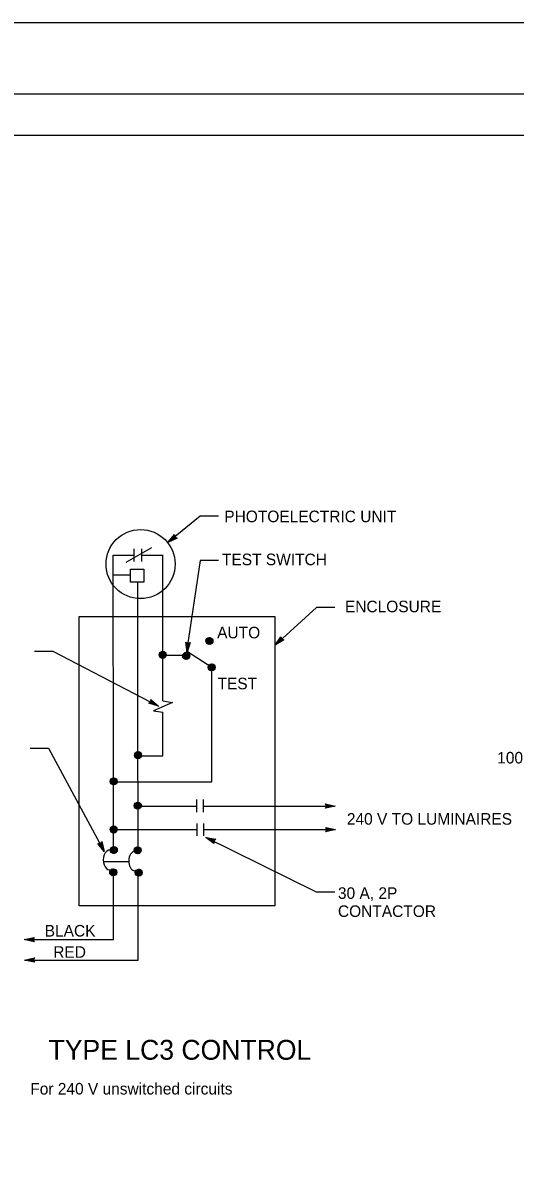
# Model space of a CAD drawing. Extents: x -894 to 866, y -472 to 714.
# Drawn here: x 39 to 337, y 23 to 714 of the extents above; entities that cross this region are included whole.
import ezdxf

# ---------------------------------------------------------------- set-up
doc = ezdxf.new("R2010")
doc.units = 0
for name, color, linetype in [('56 Stage 3 Anno', 7, 'Continuous'), ('57 Undefined', 7, 'Continuous'), ('60 Nongeo Data', 7, 'Continuous'), ('border_PLOTTING-ELEMENTS', 7, 'Continuous'), ('border_rw_22x34_Cut_Lines', 7, 'Continuous'), ('border_SHEET', 7, 'Continuous')]:
    doc.layers.add(name, color=color, linetype=linetype)

msp = doc.modelspace()

# ---------------------------------------------------------------- linework, layer by layer
at = {"layer": '56 Stage 3 Anno'}
for p, q in [((126.96, 399.23), (130.85, 403.99)), ((132.5, 401.89), (126.96, 399.23)), ((128.05, 400.1), (130.89, 403.56)), ((132.11, 402.04), (128.05, 400.08)), ((129.13, 400.94), (130.96, 403.18)), ((131.71, 402.18), (129.13, 400.94)), ((130.22, 401.79), (131, 402.75)), ((131.35, 402.34), (130.22, 401.79)), ((130.85, 403.99), (130.85, 403.99)), ((130.85, 403.99), (131.04, 402.45)), ((131.04, 402.45), (132.5, 401.89)), ((132.5, 401.89), (132.5, 401.89)), ((126.96, 399.23), (126.96, 399.23)), ((138.51, 332.81), (137.69, 338.9)), ((137.69, 338.9), (137.69, 338.9)), ((137.69, 338.9), (138.95, 337.99)), ((138.62, 334.19), (138.03, 338.64)), ((138.75, 335.56), (138.36, 338.43)), ((140.35, 338.67), (138.51, 332.81)), ((139.98, 338.49), (138.63, 334.18)), ((138.95, 337.99), (140.35, 338.67)), ((140.35, 338.67), (140.35, 338.67)), ((191.69, 337.12), (195.19, 342.18)), ((197, 340.22), (191.69, 337.12)), ((196.6, 340.33), (192.7, 338.06)), ((192.71, 338.07), (195.26, 341.75)), ((193.72, 339), (195.36, 341.38)), ((196.18, 340.44), (193.72, 339)), ((194.73, 339.94), (195.43, 340.95)), ((195.82, 340.57), (194.73, 339.94)), ((195.19, 342.18), (195.19, 342.18)), ((195.19, 342.18), (195.5, 340.66)), ((195.5, 340.66), (197, 340.22)), ((197, 340.22), (197, 340.22)), ((138.51, 332.81), (138.51, 332.81)), ((138.86, 336.94), (138.7, 338.16)), ((139.6, 338.29), (138.75, 335.56)), ((139.24, 338.14), (138.86, 336.94)), ((191.69, 337.12), (191.69, 337.12)), ((116.73, 302.71), (116.66, 304.27)), ((116.66, 304.27), (116.66, 304.27)), ((116.66, 304.27), (121.31, 300.25)), ((116.68, 303.85), (120.09, 300.9)), ((115.39, 301.92), (116.73, 302.71)), ((121.31, 300.25), (115.39, 301.92)), ((115.39, 301.92), (115.39, 301.92)), ((120.08, 300.9), (115.77, 302.12)), ((118.88, 301.56), (116.09, 302.34)), ((117.66, 302.21), (116.47, 302.55)), ((116.71, 303.43), (118.88, 301.56)), ((116.71, 303.04), (117.66, 302.21)), ((121.31, 300.25), (121.31, 300.25)), ((88.42, 212.32), (84.51, 217.06)), ((84.51, 217.06), (84.51, 217.06)), ((84.51, 217.06), (86.06, 216.95)), ((87.79, 213.56), (84.94, 217.01)), ((87.17, 214.78), (85.33, 217.01)), ((86.54, 216.01), (85.75, 216.97)), ((86.06, 216.95), (86.89, 218.27)), ((86.23, 217.23), (86.54, 216.01)), ((86.46, 217.55), (87.17, 214.78)), ((86.67, 217.92), (87.8, 213.55)), ((86.89, 218.27), (86.89, 218.27)), ((86.89, 218.27), (88.42, 212.32)), ((154.77, 217.16), (149.78, 220.76)), ((149.78, 220.76), (149.78, 220.76)), ((149.78, 220.76), (155.82, 219.62)), ((154.71, 217.57), (151.05, 220.21)), ((151.06, 220.21), (155.47, 219.38)), ((154.64, 218), (152.32, 219.67)), ((152.32, 219.67), (155.17, 219.13)), ((154.61, 218.38), (153.59, 219.12)), ((153.59, 219.12), (154.81, 218.89)), ((155.82, 219.62), (154.56, 218.71)), ((154.56, 218.71), (154.77, 217.16)), ((154.77, 217.16), (154.77, 217.16)), ((155.82, 219.62), (155.82, 219.62)), ((88.42, 212.32), (88.42, 212.32))]:
    msp.add_line(p, q, dxfattribs=at)
for points in [[(157.5, 415.2), (146.37, 415.2), (126.96, 399.23)], [(157.5, 388.22), (146.37, 388.22), (138.12, 332.95)], [(227.91, 359.81), (216.77, 359.81), (191.69, 337.12)], [(46.18, 333.39), (57.32, 333.39), (121.31, 300.25)], [(43.62, 274.83), (54.76, 274.83), (88.42, 212.32)], [(227.91, 187.64), (216.77, 187.64), (149.78, 220.76)]]:
    msp.add_lwpolyline(points, dxfattribs=at)
at = {"layer": '60 Nongeo Data'}
for p, q in [((101.74, 387.35), (117.15, 396.08)), ((106.46, 387.77), (106.46, 395.27)), ((111.16, 387.77), (111.16, 395.27)), ((93.83, 391.42), (106.38, 391.42)), ((94, 256.78), (93.88, 391.48)), ((111.12, 391.42), (123.98, 391.42)), ((123.89, 330.96), (123.89, 391.48)), ((93.97, 379.58), (104.33, 379.58)), ((108.8, 272.69), (108.73, 375.27)), ((149.92, 339.89), (151.76, 341.73)), ((149.92, 339.84), (152.26, 337.5)), ((149.95, 339.21), (152.45, 341.71)), ((149.97, 339.09), (151.5, 337.56)), ((150.06, 340.41), (152.83, 337.64)), ((150.13, 338.68), (152.98, 341.53)), ((150.31, 340.87), (153.28, 337.89)), ((150.4, 338.25), (153.4, 341.25)), ((150.65, 341.24), (153.65, 338.23)), ((150.77, 337.91), (153.75, 340.88)), ((151.07, 341.52), (153.93, 338.66)), ((151.22, 337.65), (154, 340.44)), ((151.6, 341.7), (154.12, 339.18)), ((151.78, 337.5), (154.15, 339.88)), ((152.27, 341.73), (154.15, 339.85)), ((152.53, 337.55), (154.1, 339.12)), ((121.66, 330.91), (124.05, 333.31)), ((121.69, 331.65), (123.32, 333.28)), ((121.75, 331.88), (124.45, 329.18)), ((121.81, 330.36), (124.61, 333.16)), ((121.98, 332.36), (124.92, 329.41)), ((122.07, 329.91), (125.06, 332.9)), ((122.3, 332.74), (125.31, 329.73)), ((122.42, 329.55), (125.42, 332.55)), ((122.71, 333.04), (125.61, 330.14)), ((122.85, 329.28), (125.69, 332.12)), ((123.2, 333.25), (125.82, 330.64)), ((123.39, 329.11), (125.86, 331.58)), ((123.84, 333.33), (125.89, 331.27)), ((124.82, 333.05), (125.62, 332.25)), ((135.84, 330.35), (138.2, 332.72)), ((135.89, 331.11), (137.44, 332.67)), ((135.98, 329.79), (138.76, 332.57)), ((136.16, 331.74), (139.1, 328.8)), ((136.24, 329.34), (139.22, 332.32)), ((136.48, 332.13), (139.48, 329.12)), ((136.58, 328.98), (139.58, 331.98)), ((136.88, 332.44), (139.79, 329.52)), ((137.01, 328.69), (139.86, 331.55)), ((137.37, 332.65), (140, 330.02)), ((138, 332.73), (140.08, 330.65)), ((153.37, 323.64), (138.77, 333.06)), ((138.95, 332.49), (139.83, 331.6)), ((121.64, 331.28), (123.85, 329.07)), ((121.78, 330.43), (123, 329.21)), ((123.89, 303.4), (123.89, 330.96)), ((124.08, 329.1), (125.88, 330.89)), ((125.86, 330.96), (135.85, 330.96)), ((135.83, 330.66), (138.01, 328.47)), ((135.93, 331.26), (138.62, 328.58)), ((135.98, 329.8), (137.15, 328.63)), ((137.53, 328.51), (140.04, 331.02)), ((138.22, 328.49), (140.07, 330.34)), ((151.24, 323.64), (153.36, 325.77)), ((151.33, 323.03), (153.98, 325.68)), ((151.44, 324.56), (152.45, 325.57)), ((151.49, 324.64), (154.36, 321.76)), ((151.54, 322.54), (154.47, 325.46)), ((151.78, 325.06), (154.78, 322.05)), ((151.86, 322.14), (154.87, 325.15)), ((152.15, 325.39), (155.11, 322.43)), ((152.25, 321.83), (155.18, 324.76)), ((152.62, 325.54), (152.56, 325.85)), ((152.61, 325.63), (155.36, 322.89)), ((153.19, 325.76), (155.49, 323.47)), ((153.98, 325.68), (155.4, 324.26)), ((151.25, 323.47), (153.19, 321.52)), ((151.29, 324.12), (153.85, 321.57)), ((151.78, 322.22), (151.96, 322.05)), ((152.74, 321.61), (155.4, 324.27)), ((153.35, 321.52), (155.5, 323.66)), ((153.4, 254.29), (153.4, 323.5)), ((154.25, 321.71), (155.31, 322.77)), ((123.89, 270.13), (123.89, 296.5)), ((106.71, 270.66), (108.97, 268.4)), ((106.74, 270.88), (108.49, 272.63)), ((106.74, 270.17), (109.19, 272.62)), ((106.82, 269.84), (108.16, 268.51)), ((106.84, 271.24), (109.56, 268.52)), ((106.91, 269.63), (109.73, 272.46)), ((107.07, 271.71), (110.03, 268.76)), ((107.17, 269.19), (110.17, 272.19)), ((107.4, 272.1), (110.41, 269.09)), ((107.53, 268.84), (110.52, 271.83)), ((107.81, 272.39), (110.7, 269.5)), ((107.98, 268.58), (110.79, 271.39)), ((108.32, 272.59), (110.9, 270)), ((108.52, 268.42), (110.94, 270.84)), ((108.96, 272.65), (110.96, 270.65)), ((109.24, 268.43), (110.93, 270.12)), ((110.04, 272.28), (110.59, 271.73)), ((111, 270.13), (123.89, 270.13)), ((108.83, 242.04), (108.81, 268.36)), ((91.99, 254.56), (94.23, 256.81)), ((92.11, 255.39), (93.41, 256.69)), ((92.11, 253.97), (94.82, 256.69)), ((92.15, 255.51), (94.94, 252.72)), ((92.35, 253.5), (95.3, 256.45)), ((92.41, 255.95), (95.39, 252.98)), ((92.67, 253.12), (95.68, 256.13)), ((92.76, 256.32), (95.76, 253.32)), ((93.08, 252.82), (95.98, 255.72)), ((93.19, 256.6), (96.03, 253.75)), ((93.72, 256.77), (96.21, 254.28)), ((94.41, 256.79), (96.23, 254.97)), ((92, 254.95), (94.38, 252.57)), ((92.04, 254.2), (93.65, 252.6)), ((93.58, 252.62), (96.18, 255.21)), ((94.03, 227.57), (94.01, 252.54)), ((94.22, 252.55), (96.24, 254.57)), ((95.27, 252.89), (95.92, 253.54)), ((96.19, 254.29), (153.4, 254.29)), ((106.62, 239.63), (109.05, 242.06)), ((106.63, 240.35), (108.34, 242.06)), ((106.78, 239.09), (109.6, 241.9)), ((107.76, 241.86), (110.62, 239)), ((108.28, 242.04), (110.81, 239.52)), ((108.96, 242.08), (110.84, 240.19)), ((144.34, 236.13), (144.34, 243.63)), ((148.34, 236.13), (148.34, 243.63)), ((106.61, 240.19), (108.95, 237.85)), ((106.66, 239.43), (108.19, 237.9)), ((106.75, 240.75), (109.52, 237.99)), ((107, 241.21), (109.97, 238.24)), ((107.05, 238.65), (110.04, 241.64)), ((107.34, 241.58), (110.34, 238.57)), ((107.4, 238.29), (110.39, 241.29)), ((107.84, 238.03), (110.66, 240.85)), ((108.38, 237.86), (110.83, 240.3)), ((108.85, 215.15), (108.83, 237.87)), ((109.09, 237.86), (110.82, 239.59)), ((110.88, 239.72), (144.35, 239.72)), ((148.48, 239.72), (228.09, 239.72)), ((222.89, 239.72), (222.09, 241.06)), ((222.09, 241.06), (222.09, 241.06)), ((222.09, 241.06), (228.09, 239.72)), ((228.09, 239.72), (222.09, 238.39)), ((222.09, 238.39), (222.89, 239.72)), ((222.09, 238.39), (222.09, 238.39)), ((222.3, 240.7), (226.71, 239.72)), ((226.69, 239.72), (222.32, 238.75)), ((225.32, 239.72), (222.5, 239.1)), ((222.54, 240.34), (225.32, 239.72)), ((222.71, 240), (223.94, 239.72)), ((223.94, 239.72), (222.73, 239.46)), ((228.09, 239.72), (228.09, 239.72)), ((144.57, 221.71), (144.57, 229.21)), ((148.57, 221.71), (148.57, 229.21)), ((92.03, 225.44), (94.08, 223.39)), ((92.05, 225.22), (94.45, 227.63)), ((92.08, 225.96), (93.72, 227.6)), ((92.1, 226.08), (94.72, 223.47)), ((92.2, 224.67), (95, 227.47)), ((92.31, 226.58), (95.22, 223.67)), ((92.31, 224.46), (93.09, 223.67)), ((92.47, 224.23), (95.45, 227.21)), ((92.62, 226.98), (95.62, 223.97)), ((92.82, 223.87), (95.81, 226.86)), ((93, 227.3), (95.95, 224.36)), ((93.25, 223.59), (96.08, 226.43)), ((93.48, 227.54), (96.18, 224.84)), ((93.79, 223.42), (96.25, 225.89)), ((94.04, 215.23), (94.03, 223.49)), ((94.07, 227.65), (96.29, 225.43)), ((94.48, 223.41), (96.27, 225.2)), ((94.91, 227.51), (96.15, 226.28)), ((96.17, 225.47), (144.63, 225.47)), ((148.59, 225.47), (228.32, 225.47)), ((223.12, 225.47), (222.32, 226.81)), ((222.32, 226.81), (222.32, 226.81)), ((222.32, 226.81), (228.32, 225.47)), ((228.32, 225.47), (222.32, 224.14)), ((222.32, 224.14), (223.12, 225.47)), ((222.32, 224.14), (222.32, 224.14)), ((222.54, 226.45), (226.94, 225.47)), ((226.93, 225.46), (222.56, 224.5)), ((225.56, 225.47), (222.74, 224.84)), ((222.77, 226.09), (225.56, 225.47)), ((222.95, 225.75), (224.18, 225.47)), ((224.18, 225.47), (222.97, 225.2)), ((228.32, 225.47), (228.32, 225.47)), ((92.07, 213.02), (94.27, 215.22)), ((92.18, 212.42), (94.87, 215.11)), ((92.22, 213.87), (93.42, 215.07)), ((92.41, 211.94), (95.35, 214.88)), ((92.45, 214.3), (95.41, 211.33)), ((92.73, 211.55), (95.74, 214.56)), ((92.77, 214.67), (95.78, 211.67)), ((93.13, 211.25), (96.04, 214.16)), ((93.19, 214.96), (96.07, 212.08)), ((93.7, 215.16), (96.27, 212.59)), ((94.36, 215.21), (96.32, 213.25)), ((95.52, 214.76), (95.89, 214.39)), ((106.5, 212.71), (108.88, 215.08)), ((106.55, 213.46), (108.13, 215.04)), ((106.65, 212.15), (109.44, 214.94)), ((106.79, 214.06), (109.71, 211.14)), ((106.91, 211.7), (109.89, 214.68)), ((107.1, 214.46), (110.11, 211.45)), ((107.25, 211.34), (110.25, 214.34)), ((107.49, 214.78), (110.42, 211.84)), ((107.97, 215), (110.65, 212.33)), ((108.58, 215.1), (110.75, 212.93)), ((109.47, 214.92), (110.57, 213.81)), ((92.08, 213.25), (94.36, 210.97)), ((92.17, 212.45), (93.56, 211.06)), ((92.2, 213.83), (94.94, 211.09)), ((93.63, 211.04), (96.25, 213.66)), ((94.26, 210.96), (96.33, 213.03)), ((95.24, 211.23), (96.06, 212.05)), ((106.49, 212.95), (108.59, 210.84)), ((106.57, 213.57), (109.22, 210.93)), ((106.72, 212.01), (107.67, 211.07)), ((107.68, 211.06), (110.53, 213.9)), ((108.21, 210.88), (110.71, 213.37)), ((108.9, 210.86), (110.73, 212.69)), ((87.86, 206.22), (102.97, 206.22)), ((91.73, 199.43), (94.07, 201.76)), ((91.8, 200.2), (93.3, 201.7)), ((91.86, 200.38), (94.59, 197.65)), ((91.87, 198.86), (94.64, 201.62)), ((92.1, 200.85), (95.06, 197.88)), ((92.12, 198.4), (95.1, 201.37)), ((92.42, 201.23), (95.43, 198.22)), ((92.46, 198.03), (95.46, 201.03)), ((92.84, 201.52), (95.73, 198.63)), ((92.88, 197.75), (95.75, 200.61)), ((93.35, 201.71), (95.92, 199.14)), ((94, 201.77), (95.98, 199.8)), ((95.14, 201.34), (95.55, 200.93)), ((107.15, 199.56), (109.15, 201.56)), ((107.21, 198.91), (109.8, 201.5)), ((107.41, 198.4), (110.3, 201.3)), ((107.52, 200.63), (108.09, 201.2)), ((107.55, 200.68), (110.52, 197.71)), ((107.71, 197.99), (110.71, 201)), ((107.89, 201.05), (110.89, 198.04)), ((108.09, 197.66), (111.04, 200.62)), ((108.31, 201.33), (111.17, 198.47)), ((108.84, 201.51), (111.36, 198.99)), ((109.51, 201.55), (111.39, 199.67)), ((91.73, 199.8), (94.01, 197.52)), ((91.83, 199), (93.21, 197.62)), ((93.4, 197.56), (95.93, 200.09)), ((94.09, 158.92), (94.06, 197.58)), ((94.08, 197.53), (95.97, 199.42)), ((107.16, 199.66), (109.5, 197.32)), ((107.21, 198.9), (108.74, 197.37)), ((107.3, 200.22), (110.07, 197.46)), ((108.55, 197.43), (111.28, 200.15)), ((108.89, 146.53), (108.86, 197.34)), ((109.14, 197.31), (111.4, 199.56)), ((109.95, 197.41), (111.29, 198.75)), ((40.06, 158.93), (46.07, 160.24)), ((46.06, 157.57), (40.06, 158.93)), ((40.06, 158.93), (40.06, 158.93)), ((40.56, 158.92), (94.09, 158.92)), ((45.84, 157.93), (41.44, 158.93)), ((41.45, 158.93), (45.83, 159.88)), ((42.82, 158.92), (45.65, 159.54)), ((45.61, 158.29), (42.82, 158.92)), ((44.21, 158.91), (45.42, 159.18)), ((45.43, 158.63), (44.21, 158.91)), ((46.07, 160.24), (45.26, 158.91)), ((45.26, 158.91), (46.06, 157.57)), ((46.07, 160.24), (46.07, 160.24)), ((46.06, 157.57), (46.06, 157.57)), ((40.23, 146.59), (46.23, 147.92)), ((40.23, 146.59), (108.84, 146.59)), ((46.23, 145.25), (40.23, 146.59)), ((40.23, 146.59), (40.23, 146.59)), ((46.01, 145.6), (41.61, 146.59)), ((41.62, 146.59), (45.99, 147.56)), ((42.99, 146.59), (45.82, 147.21)), ((45.78, 145.96), (42.99, 146.59)), ((44.37, 146.59), (45.58, 146.85)), ((45.6, 146.31), (44.37, 146.59)), ((46.23, 147.92), (45.43, 146.59)), ((45.43, 146.59), (46.23, 145.25)), ((46.23, 147.92), (46.23, 147.92)), ((46.23, 145.25), (46.23, 145.25))]:
    msp.add_line(p, q, dxfattribs=at)
msp.add_lwpolyline([(104.33, 375.21), (104.33, 383.03), (112.31, 383.03), (112.31, 375.21)], close=True, dxfattribs=at)
for points in [[(73.31, 354.45), (73.31, 354.45), (191.52, 354.45), (191.53, 179.4), (73.32, 179.39), (73.31, 354.45)], [(123.89, 303.4), (129.76, 302.34), (118.16, 297.31), (123.89, 296.5)]]:
    msp.add_lwpolyline(points, dxfattribs=at)
for centre, radius in [((110.39, 386.11), 20.9), ((152.04, 339.62), 2.13), ((123.77, 331.2), 2.13), ((137.96, 330.6), 2.13), ((153.37, 323.64), 2.13), ((108.84, 270.52), 2.13), ((94.12, 254.68), 2.13), ((108.72, 239.96), 2.13), ((94.16, 225.52), 2.13), ((94.2, 213.09), 2.13), ((108.62, 212.97), 2.13), ((93.85, 199.64), 2.13), ((109.27, 199.43), 2.13)]:
    msp.add_circle(centre, radius, dxfattribs=at)
for centre, start_param in [((91.85, 207.15), 0), ((107.29, 206.47), 0.299749)]:
    msp.add_ellipse(centre, major_axis=(0.11, 6.01), ratio=0.672474, start_param=start_param, end_param=3.141593, dxfattribs=at)
at = {"layer": 'border_PLOTTING-ELEMENTS'}
for points in [[(-894.04, -472.44), (865.96, -472.44), (865.96, 713.56), (-894.04, 713.56)], [(-864.04, 670.56), (835.96, 670.56), (835.96, -429.44), (-864.04, -429.44)]]:
    msp.add_lwpolyline(points, close=True, dxfattribs=at)
at = {"layer": 'border_rw_22x34_Cut_Lines'}
msp.add_lwpolyline([(-864.04, 670.56), (835.96, 670.56), (835.96, -429.44), (-864.04, -429.44)], close=True, dxfattribs=at)
at = {"layer": 'border_SHEET'}
msp.add_line((-814.04, 645.56), (810.96, 645.56), dxfattribs=at)

# ---------------------------------------------------------------- texts
at = {"layer": '57 Undefined'}
for s, height, p in [('PHOTOELECTRIC UNIT', 7, (160.99, 411.46)), ('TEST SWITCH', 7, (159.61, 385.44)), ('ENCLOSURE', 7, (233.93, 356.97)), ('AUTO', 7, (156.69, 341.19)), ('TEST', 7, (156.89, 310.35)), ('100 VA, 120/480 V', 7, (326.01, 265.48)), ('240 V TO LUMINAIRES', 7, (235.11, 228.46)), ('30 A, 2P', 7, (229.71, 183.57)), ('CONTACTOR', 7, (229.71, 172.64)), ('BLACK', 7, (52.43, 160.79)), ('RED', 7, (57.6, 147.93)), ('TYPE LC3 CONTROL', 12.0078, (54.76, 86.26)), ('For 240 V unswitched circuits', 7, (43.7, 65.22))]:
    msp.add_text(s, height=height, dxfattribs=at).set_placement(p)

doc.saveas('drawing.dxf')
